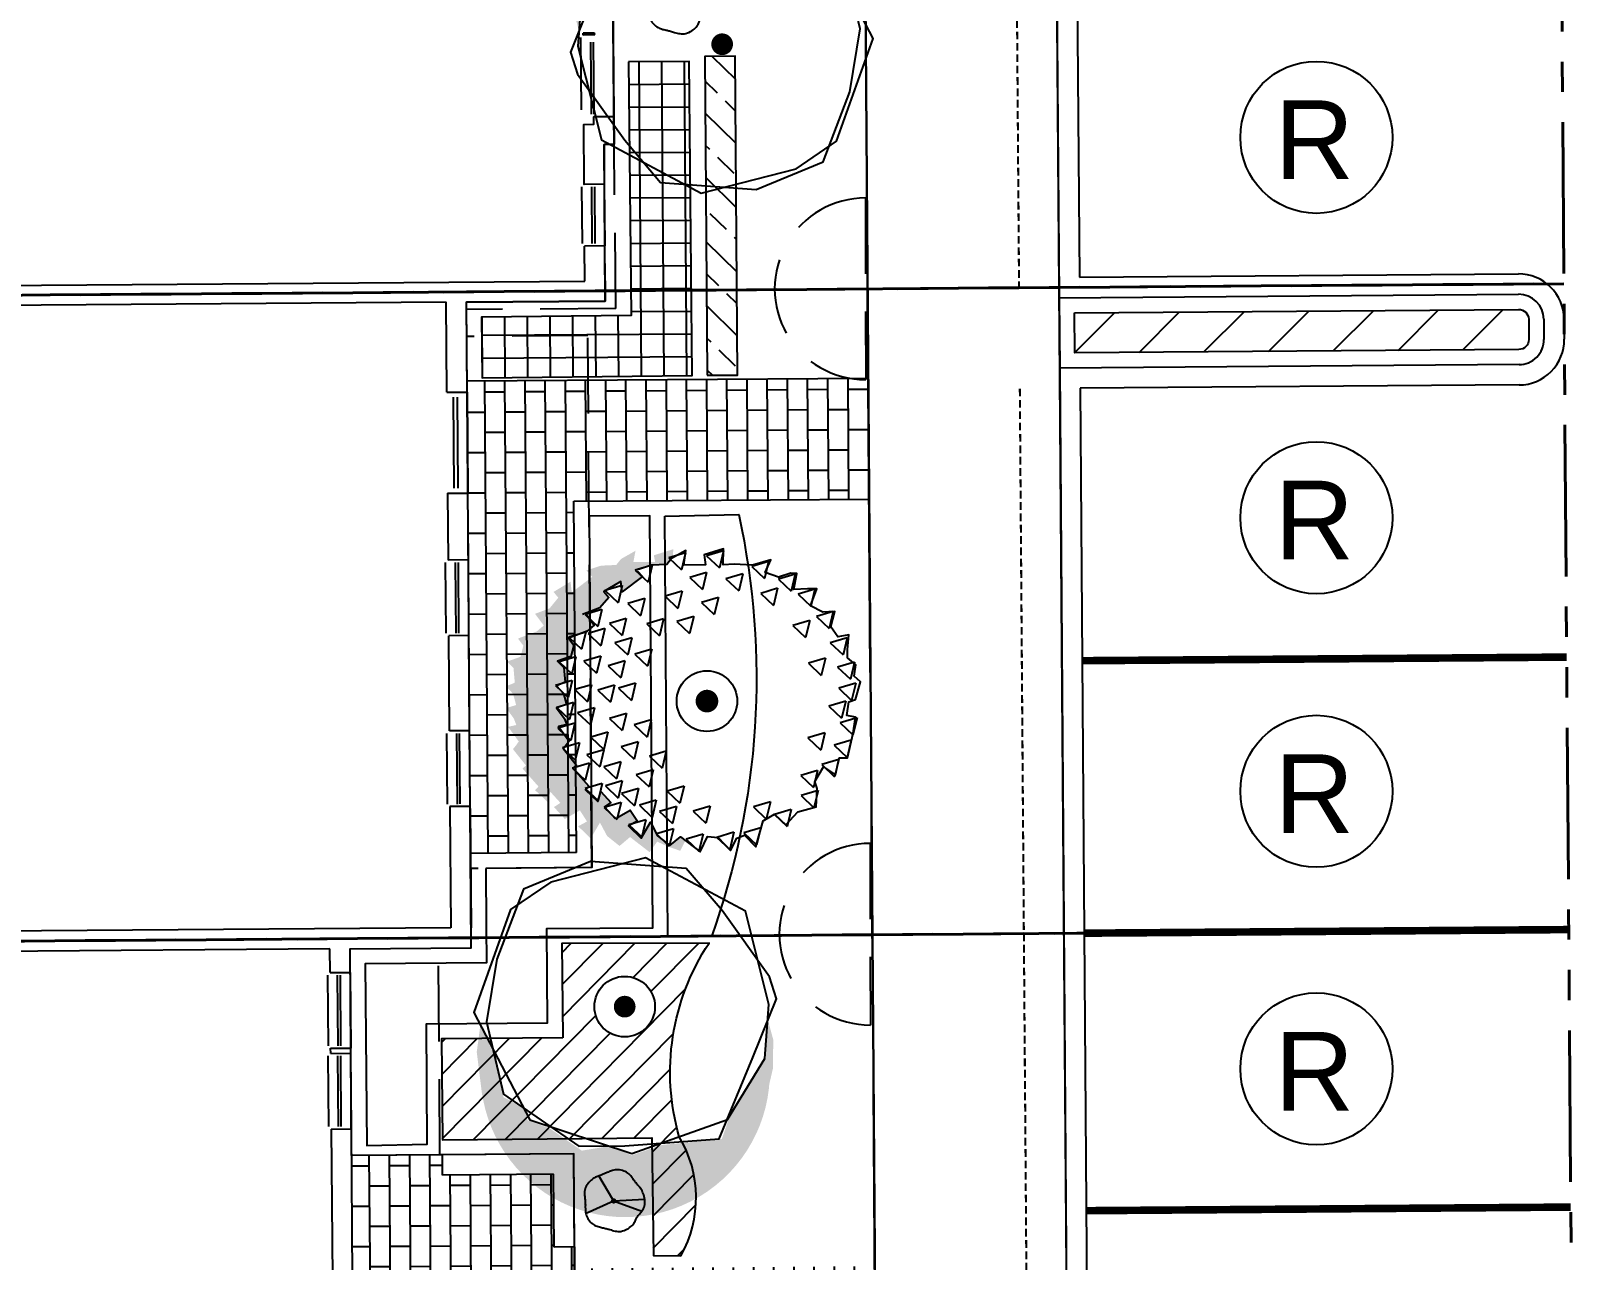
# Model space of a CAD drawing. Header units: feet. Extents: x 919634 to 928945, y 707022 to 708026.
# Drawn here: x 920528.6 to 920579.7, y 707356.8 to 707397.4 of the extents above; entities that cross this region are included whole.
import ezdxf
from ezdxf.enums import TextEntityAlignment as Align

# ---------------------------------------------------------------- set-up
doc = ezdxf.new("R2010")
doc.units = ezdxf.units.FT
doc.header["$LTSCALE"] = 20
doc.header["$MEASUREMENT"] = 0
for name, pattern in [('HIDDEN2', [0.1875, 0.125, -0.0625]), ('Site Plan$0$HIDDEN2', [0.1875, 0.125, -0.0625]), ('Site Plan$0$PHANTOM2', [1.25, 0.625, -0.125, 0.125, -0.125, 0.125, -0.125])]:
    doc.linetypes.add(name, pattern=pattern)
for name, color, linetype in [('-u-site-utility clear zone', 252, 'HIDDEN2'), ('-u-site-xref', 7, 'Continuous'), ('L-002', 15, 'Continuous'), ('LP-ANNO-LABL-SHRB', 2, 'Continuous'), ('LP-PATT-GRND', 251, 'Continuous'), ('Site Plan$0$-u-site-bldg_interior', 252, 'Continuous'), ('Site Plan$0$-u-site-parking_overhang', 252, 'Site Plan$0$HIDDEN2'), ('Site Plan$0$SP-BLDG-ROOF ABOVE', 4, 'Site Plan$0$HIDDEN2'), ('Site Plan$0$SP-LOT PAVERS', 254, 'Continuous'), ('Site Plan$0$SP-PARKING DESIGNATION', 254, 'Continuous'), ('x-Villa6-LP Block$0$L-002', 253, 'Continuous'), ('x-Villa6-LP Block$0$LK-SHRB-013M', 253, 'Continuous'), ('x-Villa6-LP Block$0$LK-SHRB-035M', 253, 'Continuous'), ('x-Villa6-LP Block$0$LK-SHRB-TRNK', 253, 'Continuous'), ('x-Villa6-LP Block$0$LK-TREE-013M', 253, 'Continuous'), ('x-Villa6-LP Block$0$LK-TREE-025M', 253, 'Continuous'), ('x-Villa6-LP Block$0$LK-TREE-050M', 253, 'Continuous'), ('x-Villa6-LP Block$0$LK-TREE-TRNK', 253, 'Continuous'), ('x-Villa6-LP Block$0$LP-PATT-SHAR', 253, 'Continuous'), ('x-Villa6-LP Block$0$LP-SHAR-BRDR-CONT', 253, 'Continuous'), ('x-Villa6-LP Block$0$LP-SHRB', 253, 'Continuous'), ('x-Villa6-LP Block$0$LP-TREE', 253, 'Continuous')]:
    doc.layers.add(name, color=color, linetype=linetype)
for name, color, linetype, lineweight in [('Site Plan$0$SP-CURB', 3, 'Continuous', 25), ('Site Plan$0$SP-LOT LINES', 252, 'Site Plan$0$PHANTOM2', 40), ('Site Plan$0$SP-PARKING-STRIPE', 252, 'Continuous', 25), ('Site Plan$0$SP-SIDEWALK', 2, 'Continuous', 25), ('SP-BUILDING-FOOTPRINT', 1, 'Continuous', 25)]:
    doc.layers.add(name, color=color, linetype=linetype, lineweight=lineweight)
for name, color, linetype, plot in [('x-Villa6-LP Block$0$LK-SHRB-SHAD', 253, 'Continuous', False), ('x-Villa6-LP Block$0$LK-TREE-SHAD', 253, 'Continuous', False), ('x-Villa6-LP Block$0$LK-TREE-SHAD-SM30', 253, 'Continuous', False), ('x-Villa6-LP Block$0$LK-TREE-SHAD-SM40', 253, 'Continuous', False), ('x-Villa6-LP Block$0$LK-TREE-SHAD-SM50', 253, 'Continuous', False)]:
    doc.layers.add(name, color=color, linetype=linetype, plot=plot)
doc.layers.get('-u-site-xref').off()
doc.styles.add('Site Plan$0$ARIAL', font='arial.ttf')

# ---------------------------------------------------------------- blocks, each defined once
blk = doc.blocks.new('Site Plan')
at = {"layer": 'Site Plan$0$SP-LOT PAVERS', "extrusion": (7.49369e-08, 5.50407e-10, 1)}
h = blk.add_hatch(dxfattribs=at)
h.set_pattern_fill('AR-B816', color=256, scale=0.083333, angle=90.4271)
h.set_pattern_definition([(90.4271, (920556.6577, 707332.2371), (-0.666648, -0.00497), []), (180.4271, (920556.6577, 707332.2371), (-0.661678, -0.671618), [0.666667, -0.666667])])
h.paths.add_polyline_path([(920543.008, 707385.847), (920543.124, 707370.251), (920546.624, 707370.269), (920546.537, 707381.873), (920556.287, 707381.943), (920556.257, 707385.943)])
h = blk.add_hatch(dxfattribs=at)
h.set_pattern_fill('AR-B816', color=256, scale=0.083333, angle=90.4271)
h.set_pattern_definition([(90.4271, (920556.71384, 707324.7062), (-0.666648, -0.00497), []), (180.4271, (920556.71384, 707324.7062), (-0.661678, -0.671618), [0.666667, -0.666667])])
h.paths.add_polyline_path([(920546.589, 707352.529), (920546.594, 707351.914), (920545.927, 707351.909), (920545.945, 707349.506), (920539.279, 707349.456), (920539.198, 707360.289), (920542.198, 707360.311), (920542.203, 707359.645), (920545.87, 707359.672), (920545.887, 707357.266), (920546.554, 707357.271), (920546.56, 707356.529), (920556.476, 707356.605), (920556.506, 707352.605)])
at = {"layer": 'Site Plan$0$-u-site-bldg_interior', "extrusion": (7.49369e-08, 5.50407e-10, 1)}
for p, q in [((920547.82, 707399.809, 0), (920547.859, 707394.58, 0)), ((920546.757, 707397.188, 0), (920546.774, 707394.805, 0)), ((920547.224, 707397.335, 0), (920546.839, 707397.332, 0)), ((920546.839, 707397.272, 0), (920546.839, 707397.332, 0)), ((920547.225, 707397.274, 0), (920546.839, 707397.272, 0)), ((920547.086, 707397.04, 0), (920547.104, 707394.658, 0)), ((920547.178, 707397.041, 0), (920547.196, 707394.658, 0)), ((920547.225, 707397.274, 0), (920547.224, 707397.335, 0)), ((920547.859, 707394.58, 0), (920547.197, 707394.575, 0)), ((920546.793, 707392.257, 0), (920546.807, 707390.386, 0)), ((920547.121, 707392.26, 0), (920547.135, 707390.389, 0)), ((920547.214, 707392.26, 0), (920547.228, 707390.39, 0)), ((920547.543, 707392.346, 0), (920547.558, 707390.309, 0)), ((920547.558, 707390.309, 0), (920546.891, 707390.304, 0)), ((920546.9, 707389.145, 0), (920546.891, 707390.304, 0)), ((920547.566, 707389.15, 0), (920547.558, 707390.309, 0)), ((920503.901, 707388.825, 0), (920546.9, 707389.145, 0)), ((920547.566, 707389.15, 0), (920547.571, 707388.484, 0)), ((920542.322, 707388.451, 0), (920503.906, 707388.164, 0)), ((920542.344, 707385.474, 0), (920542.322, 707388.451, 0)), ((920547.571, 707388.484, 0), (920542.988, 707388.449, 0)), ((920543.01, 707385.479, 0), (920542.988, 707388.456, 0)), ((920542.344, 707385.474, 0), (920543.01, 707385.479, 0)), ((920542.553, 707385.309, 0), (920542.576, 707382.309, 0)), ((920542.678, 707385.31, 0), (920542.701, 707382.31, 0)), ((920543.01, 707385.479, 0), (920543.035, 707382.146, 0)), ((920542.369, 707382.141, 0), (920543.035, 707382.146, 0)), ((920542.369, 707382.141, 0), (920542.385, 707379.932, 0)), ((920543.052, 707379.937, 0), (920543.035, 707382.146, 0)), ((920542.32, 707377.514, 0), (920542.302, 707379.848, 0)), ((920543.052, 707379.937, 0), (920542.385, 707379.932, 0)), ((920542.648, 707377.517, 0), (920542.63, 707379.85, 0)), ((920542.74, 707377.518, 0), (920542.723, 707379.851, 0)), ((920543.07, 707377.437, 0), (920543.052, 707379.937, 0)), ((920543.07, 707377.437, 0), (920542.404, 707377.432, 0)), ((920542.427, 707374.288, 0), (920542.404, 707377.432, 0)), ((920543.094, 707374.293, 0), (920543.07, 707377.437, 0)), ((920542.362, 707371.871, 0), (920542.344, 707374.204, 0)), ((920543.094, 707374.293, 0), (920542.427, 707374.288, 0)), ((920542.69, 707371.873, 0), (920542.673, 707374.206, 0)), ((920542.783, 707371.874, 0), (920542.765, 707374.207, 0)), ((920543.112, 707371.793, 0), (920543.094, 707374.293, 0)), ((920543.112, 707371.793, 0), (920542.446, 707371.788, 0)), ((920542.446, 707371.788, 0), (920542.476, 707367.785, 0)), ((920543.113, 707371.73, 0), (920543.142, 707367.787, 0)), ((920542.476, 707367.785, 0), (920504.06, 707367.498, 0)), ((920543.147, 707367.123, 0), (920543.142, 707367.85, 0)), ((920538.481, 707367.088, 0), (920502.065, 707366.817, 0)), ((920538.487, 707366.305, 0), (920538.481, 707367.088, 0)), ((920539.147, 707367.093, 0), (920543.147, 707367.123, 0)), ((920539.153, 707366.31, 0), (920539.147, 707367.093, 0)), ((920538.404, 707366.221, 0), (920538.421, 707363.888, 0)), ((920538.487, 707366.305, 0), (920539.153, 707366.31, 0)), ((920538.724, 707366.223, 0), (920538.742, 707363.89, 0)), ((920538.817, 707366.224, 0), (920538.834, 707363.891, 0)), ((920539.153, 707366.31, 0), (920539.172, 707363.81, 0)), ((920538.441, 707361.221, 0), (920538.424, 707363.554, 0)), ((920538.505, 707363.805, 0), (920539.172, 707363.81, 0)), ((920538.506, 707363.638, 0), (920538.505, 707363.805, 0)), ((920538.506, 707363.638, 0), (920539.173, 707363.643, 0)), ((920538.762, 707361.224, 0), (920538.744, 707363.557, 0)), ((920538.854, 707361.224, 0), (920538.837, 707363.558, 0)), ((920539.173, 707363.643, 0), (920539.172, 707363.81, 0)), ((920539.192, 707361.143, 0), (920539.173, 707363.643, 0)), ((920538.525, 707361.139, 0), (920539.192, 707361.143, 0)), ((920538.525, 707361.139, 0), (920538.562, 707356.226, 0)), ((920539.228, 707356.231, 0), (920539.192, 707361.143, 0)), ((920542.198, 707360.282, 0), (920539.198, 707360.26, 0)), ((920546.531, 707360.315, 0), (920542.198, 707360.282, 0)), ((920542.203, 707359.616, 0), (920542.198, 707360.282, 0)), ((920546.554, 707357.242, 0), (920546.531, 707360.315, 0)), ((920545.87, 707359.643, 0), (920542.203, 707359.616, 0)), ((920545.888, 707357.237, 0), (920545.87, 707359.643, 0)), ((920546.554, 707357.242, 0), (920545.888, 707357.237, 0)), ((920546.554, 707357.242, 0), (920546.594, 707351.885, 0))]:
    blk.add_line(p, q, dxfattribs=at)
at = {"layer": 'Site Plan$0$-u-site-bldg_interior', "extrusion": (7.49369e-08, 5.50407e-10, 1), "elevation": 0.069}
blk.add_lwpolyline([(920547.859, 707394.58), (920547.866, 707393.664), (920547.533, 707393.662), (920547.543, 707392.346), (920546.876, 707392.341), (920546.861, 707394.323), (920547.199, 707394.326), (920547.197, 707394.575)], close=True, dxfattribs=at)
blk.add_lwpolyline([(920547.533, 707393.662), (920547.866, 707393.664), (920547.859, 707394.58)], dxfattribs=at)
at = {"layer": 'Site Plan$0$-u-site-parking_overhang', "ltscale": 0.1, "extrusion": (7.49369e-08, 5.50407e-10, 1), "elevation": 0.069}
for points in [[(920560.822, 707444.257), (920561.234, 707388.925)], [(920560.823, 707444.257), (920561.236, 707388.925)], [(920561.259, 707385.592), (920561.669, 707330.593)], [(920561.261, 707385.592), (920561.671, 707330.593)]]:
    blk.add_lwpolyline(points, dxfattribs=at)
at = {"layer": 'Site Plan$0$SP-BLDG-ROOF ABOVE', "extrusion": (7.49369e-08, 5.50407e-10, 1)}
for p, q in [((920547.925, 707388.241, 0), (920547.866, 707393.664, 0)), ((920547.925, 707388.241, 0), (920542.99, 707388.205, 0)), ((920546.997, 707387.348, 0), (920542.997, 707387.318, 0)), ((920547.128, 707369.773, 0), (920546.997, 707387.348, 0)), ((920547.128, 707369.773, 0), (920543.128, 707369.743, 0)), ((920542.114, 707360.282, 0), (920542.063, 707367.115, 0))]:
    blk.add_line(p, q, dxfattribs=at)
at = {"layer": 'Site Plan$0$SP-CURB'}
for p, q in [((920562.147, 707444.937), (920562.567, 707388.598)), ((920562.822, 707444.272), (920563.232, 707389.273)), ((920563.232, 707389.273), (920577.731, 707389.381)), ((920562.567, 707388.598), (920577.736, 707388.711)), ((920578.572, 707387.888), (920578.577, 707387.221)), ((920579.242, 707387.893), (920579.247, 707387.226)), ((920577.753, 707386.385), (920562.584, 707386.272)), ((920562.584, 707386.272), (920563.004, 707329.933)), ((920577.758, 707385.715), (920563.259, 707385.607)), ((920563.259, 707385.607), (920563.669, 707330.608))]:
    blk.add_line(p, q, dxfattribs=at)
for centre, major_axis, start_param, end_param in [((920577.742, 707387.881), (0.011, -1.5), 1.570907, 3.141703), ((920577.742, 707387.881), (0.006, -0.83), 1.570907, 3.141703), ((920577.747, 707387.215), (0.006, -0.83), 0.00011, 1.570907), ((920577.747, 707387.215), (0.011, -1.5), 0.00011, 1.570907)]:
    blk.add_ellipse(centre, major_axis=major_axis, ratio=1, start_param=start_param, end_param=end_param, dxfattribs=at)
at = {"layer": 'Site Plan$0$SP-LOT LINES', "ltscale": 0.4, "extrusion": (7.49369e-08, 5.50407e-10, 1)}
for p, q in [((920578.823, 707444.391, 0), (920579.67, 707330.727, 0)), ((920489.237, 707388.388, 0), (920579.236, 707389.059, 0)), ((920579.236, 707389.059, 0), (920489.237, 707388.388, 0)), ((920579.395, 707367.726, 0), (920489.396, 707367.055, 0)), ((920489.396, 707367.055, 0), (920579.395, 707367.726, 0))]:
    blk.add_line(p, q, dxfattribs=at)
at = {"layer": 'Site Plan$0$SP-PARKING DESIGNATION'}
for centre in [(920571.06, 707393.893), (920571.06, 707381.33), (920571.06, 707372.293), (920571.06, 707363.125)]:
    blk.add_circle(centre, 2.511, dxfattribs=at)
at = {"layer": 'Site Plan$0$SP-PARKING-STRIPE', "extrusion": (7.49369e-08, 5.50407e-10, 1), "const_width": 0.25, "elevation": 0.069}
for points in [[(920579.326, 707376.726), (920563.326, 707376.607)], [(920579.393, 707367.726), (920563.393, 707367.607)], [(920579.461, 707358.56), (920563.461, 707358.441)]]:
    blk.add_lwpolyline(points, dxfattribs=at)
at = {"layer": 'Site Plan$0$SP-SIDEWALK'}
for p, q in [((920556.076, 707410.222, 0), (920556.177, 707396.555, 0)), ((920556.214, 707391.556, 0), (920556.233, 707388.889, 0)), ((920556.327, 707376.222, 0), (920556.233, 707388.889, 0)), ((920562.567, 707388.598, 0), (920562.584, 707386.272, 0)), ((920556.369, 707370.556, 0), (920556.364, 707371.223, 0)), ((920556.392, 707367.431, 0), (920556.369, 707370.556, 0)), ((920556.526, 707349.223, 0), (920556.429, 707362.431, 0))]:
    blk.add_line(p, q, dxfattribs=at)
at = {"layer": 'Site Plan$0$SP-SIDEWALK', "extrusion": (7.49369e-08, 5.50407e-10, 1)}
for p, q in [((920543.008, 707385.847, 0), (920556.245, 707385.943, 0)), ((920546.537, 707381.873, 0), (920556.274, 707381.943, 0)), ((920546.624, 707370.269, 0), (920546.537, 707381.873, 0)), ((920546.624, 707370.269, 0), (920543.124, 707370.243, 0))]:
    blk.add_line(p, q, dxfattribs=at)
at = {"layer": 'Site Plan$0$SP-SIDEWALK', "extrusion": (7.49369e-08, 5.50407e-10, 1), "elevation": 0.069}
for points in [[(920555.822, 707444.219), (920556.669, 707330.556)], [(920555.824, 707444.219), (920556.671, 707330.556)]]:
    blk.add_lwpolyline(points, dxfattribs=at)
at = {"layer": 'Site Plan$0$SP-PARKING DESIGNATION', "style": 'Site Plan$0$ARIAL'}
for p in [(920570.992, 707392.514, 0), (920570.992, 707379.951, 0), (920570.992, 707370.914, 0), (920570.992, 707361.746, 0)]:
    blk.add_text('R', height=2.6, dxfattribs=at).set_placement(p, align=Align.CENTER)
blk = doc.blocks.new('x-Villa6-LP Block$0$TREE-EVGR-001')
at = {"layer": 'x-Villa6-LP Block$0$LK-TREE-SHAD'}
blk.add_hatch(color=256, dxfattribs=at).paths.add_polyline_path([(0.109, -0.4758), (0.1079, -0.5039), (0.1722, -0.4845), (0.1683, -0.4622), (0.2405, -0.4622), (0.2327, -0.5), (0.2814, -0.4728), (0.297, -0.4533), (0.3476, -0.4513), (0.3963, -0.4359), (0.3769, -0.4143), (0.4451, -0.3637), (0.449, -0.3988), (0.5055, -0.3656), (0.4899, -0.3462), (0.5191, -0.3111), (0.5673, -0.2935), (0.5386, -0.2546), (0.562, -0.2351), (0.6244, -0.2118), (0.6068, -0.1884), (0.6166, -0.1514), (0.6614, -0.1358), (0.64, -0.1144), (0.6361, -0.0657), (0.6653, -0.054), (0.6419, -0.0287), (0.6322, 0.0083), (0.6653, 0.0181), (0.64, 0.0531), (0.6322, 0.0745), (0.6594, 0.0804), (0.6244, 0.1291), (0.6341, 0.1427), (0.6438, 0.1544), (0.601, 0.2089), (0.6127, 0.2187), (0.5601, 0.279), (0.5717, 0.2907), (0.5308, 0.3297), (0.5211, 0.2966), (0.4879, 0.3336), (0.5094, 0.3472), (0.4735, 0.3871), (0.4236, 0.3589), (0.4003, 0.3959), (0.4295, 0.4115), (0.3886, 0.4524), (0.3574, 0.3998), (0.334, 0.4446), (0.2931, 0.4777), (0.258, 0.4485), (0.1937, 0.4991), (0.1683, 0.4644), (0.1333, 0.4806), (0.0923, 0.4952), (0.0746, 0.4614), (0.091, 0.4485), (0.1261, 0.4777), (0.167, 0.4446), (0.1904, 0.3998), (0.2216, 0.4524), (0.2625, 0.4115), (0.2333, 0.3959), (0.2566, 0.3589), (0.3065, 0.3871), (0.3424, 0.3472), (0.3209, 0.3336), (0.3541, 0.2966), (0.3638, 0.3297), (0.4047, 0.2907), (0.3931, 0.279), (0.4457, 0.2187), (0.434, 0.2089), (0.4768, 0.1544), (0.4671, 0.1427), (0.4574, 0.1291), (0.4924, 0.0804), (0.4652, 0.0745), (0.473, 0.0531), (0.4983, 0.0181), (0.4652, 0.0083), (0.4749, -0.0287), (0.4983, -0.054), (0.4691, -0.0657), (0.473, -0.1144), (0.4944, -0.1358), (0.4496, -0.1514), (0.4398, -0.1884), (0.4574, -0.2118), (0.395, -0.2351), (0.3716, -0.2546), (0.4003, -0.2935), (0.3521, -0.3111), (0.3229, -0.3462), (0.3385, -0.3656), (0.282, -0.3988), (0.2781, -0.3637), (0.2099, -0.4143), (0.2293, -0.4359), (0.1806, -0.4513), (0.13, -0.4533), (0.1144, -0.4728)])
at = {"layer": 'x-Villa6-LP Block$0$LK-TREE-013M'}
for p, q in [((-0.1749, 0.4209), (-0.1609, 0.4775)), ((-0.1189, 0.4371), (-0.1609, 0.4775)), ((-0.0858, 0.4354), (-0.0718, 0.4921)), ((-0.0297, 0.4516), (-0.0718, 0.4921)), ((0.0161, 0.4409), (0.0301, 0.4975)), ((0.0721, 0.4571), (0.0301, 0.4975)), ((0.1143, 0.4227), (0.1284, 0.4793)), ((0.1704, 0.4389), (0.1284, 0.4793)), ((-0.2768, 0.3609), (-0.2628, 0.4175)), ((-0.2208, 0.3771), (-0.2628, 0.4175)), ((-0.1749, 0.4209), (-0.1189, 0.4371)), ((-0.0858, 0.4354), (-0.0297, 0.4516)), ((0.0161, 0.4409), (0.0721, 0.4571)), ((0.1143, 0.4227), (0.1704, 0.4389)), ((0.2053, 0.3918), (0.2193, 0.4484)), ((0.2614, 0.408), (0.2193, 0.4484)), ((-0.2768, 0.3609), (-0.2208, 0.3771)), ((-0.2077, 0.3354), (-0.1937, 0.3921)), ((-0.1516, 0.3516), (-0.1937, 0.3921)), ((-0.0076, 0.3482), (0.0065, 0.4048)), ((-0.0076, 0.3482), (0.0485, 0.3643)), ((0.0485, 0.3643), (0.0065, 0.4048)), ((0.1034, 0.3482), (0.1174, 0.4048)), ((0.1034, 0.3482), (0.1595, 0.3643)), ((0.1595, 0.3643), (0.1174, 0.4048)), ((0.1702, 0.3272), (0.1842, 0.3838)), ((0.2262, 0.3433), (0.1842, 0.3838)), ((0.2053, 0.3918), (0.2614, 0.408)), ((0.2872, 0.3336), (0.3012, 0.3902)), ((0.3432, 0.3498), (0.3012, 0.3902)), ((-0.366, 0.2991), (-0.352, 0.3557)), ((-0.366, 0.2991), (-0.3099, 0.3152)), ((-0.3099, 0.3152), (-0.352, 0.3557)), ((-0.2077, 0.3354), (-0.1516, 0.3516)), ((0.0779, 0.2809), (0.092, 0.3375)), ((0.134, 0.297), (0.092, 0.3375)), ((0.1702, 0.3272), (0.2262, 0.3433)), ((0.229, 0.2882), (0.243, 0.3448)), ((0.285, 0.3043), (0.243, 0.3448)), ((0.2824, 0.2625), (0.2964, 0.3191)), ((0.2872, 0.3336), (0.3432, 0.3498)), ((0.3384, 0.2786), (0.2964, 0.3191)), ((0.349, 0.27), (0.3631, 0.3266)), ((0.4051, 0.2861), (0.3631, 0.3266)), ((-0.3648, 0.2323), (-0.3507, 0.2889)), ((-0.3087, 0.2485), (-0.3507, 0.2889)), ((0.0779, 0.2809), (0.134, 0.297)), ((0.1798, 0.2263), (0.1939, 0.283)), ((0.2359, 0.2425), (0.1939, 0.283)), ((0.229, 0.2882), (0.285, 0.3043)), ((0.2824, 0.2625), (0.3384, 0.2786)), ((0.349, 0.27), (0.4051, 0.2861)), ((0.3909, 0.2027), (0.4049, 0.2593)), ((0.4469, 0.2189), (0.4049, 0.2593)), ((-0.4351, 0.1972), (-0.4211, 0.2539)), ((-0.4351, 0.1972), (-0.3791, 0.2134)), ((-0.3791, 0.2134), (-0.4211, 0.2539)), ((-0.3648, 0.2323), (-0.3087, 0.2485)), ((0.1362, 0.1645), (0.1502, 0.2211)), ((0.1922, 0.1807), (0.1502, 0.2211)), ((0.1798, 0.2263), (0.2359, 0.2425)), ((0.2872, 0.1991), (0.3012, 0.2557)), ((0.2872, 0.1991), (0.3432, 0.2152)), ((0.3432, 0.2152), (0.3012, 0.2557)), ((0.3428, 0.159), (0.3568, 0.2156)), ((0.3988, 0.1752), (0.3568, 0.2156)), ((0.3909, 0.2027), (0.4469, 0.2189)), ((-0.4769, 0.1331), (-0.4629, 0.1898)), ((-0.4209, 0.1493), (-0.4629, 0.1898)), ((-0.3896, 0.1081), (-0.3756, 0.1648)), ((-0.3336, 0.1243), (-0.3756, 0.1648)), ((0.1362, 0.1645), (0.1922, 0.1807)), ((0.229, 0.1336), (0.243, 0.1902)), ((0.285, 0.1498), (0.243, 0.1902)), ((0.329, 0.1009), (0.3431, 0.1575)), ((0.3428, 0.159), (0.3988, 0.1752)), ((0.3851, 0.117), (0.3431, 0.1575)), ((0.4236, 0.1354), (0.4377, 0.192)), ((0.4797, 0.1516), (0.4377, 0.192)), ((-0.497, 0.0591), (-0.4829, 0.1157)), ((-0.4409, 0.0752), (-0.4829, 0.1157)), ((-0.4769, 0.1331), (-0.4209, 0.1493)), ((-0.3896, 0.1081), (-0.3336, 0.1243)), ((0.1853, 0.0609), (0.1993, 0.1175)), ((0.2413, 0.077), (0.1993, 0.1175)), ((0.229, 0.1336), (0.285, 0.1498)), ((0.329, 0.1009), (0.3851, 0.117)), ((0.4236, 0.1354), (0.4797, 0.1516)), ((0.4382, 0.07), (0.4522, 0.1266)), ((0.4942, 0.0861), (0.4522, 0.1266)), ((-0.497, 0.0591), (-0.4409, 0.0752)), ((-0.4597, 0.0038), (-0.4457, 0.0604)), ((-0.4036, 0.0199), (-0.4457, 0.0604)), ((0.1853, 0.0609), (0.2413, 0.077)), ((0.2672, 0.0391), (0.2812, 0.0957)), ((0.2672, 0.0391), (0.3232, 0.0552)), ((0.3232, 0.0552), (0.2812, 0.0957)), ((0.3727, 0.0191), (0.3867, 0.0757)), ((0.4287, 0.0352), (0.3867, 0.0757)), ((0.4382, 0.07), (0.4942, 0.0861)), ((0.4418, 0.0009), (0.4559, 0.0575)), ((0.4979, 0.017), (0.4559, 0.0575)), ((-0.4933, -0.0555), (-0.4793, 0.0011)), ((-0.4373, -0.0393), (-0.4793, 0.0011)), ((-0.4597, 0.0038), (-0.4036, 0.0199)), ((0.3054, -0.0555), (0.3194, 0.0011)), ((0.3614, -0.0393), (0.3194, 0.0011)), ((0.3727, 0.0191), (0.4287, 0.0352)), ((0.4418, 0.0009), (0.4979, 0.017)), ((-0.4933, -0.0555), (-0.4373, -0.0393)), ((0.2362, -0.061), (0.2503, -0.0043)), ((0.2362, -0.061), (0.2923, -0.0448)), ((0.2923, -0.0448), (0.2503, -0.0043)), ((0.3054, -0.0555), (0.3614, -0.0393)), ((0.3818, -0.0573), (0.3958, -0.0007)), ((0.3818, -0.0573), (0.4378, -0.0412)), ((0.4378, -0.0412), (0.3958, -0.0007)), ((0.4455, -0.0719), (0.4595, -0.0152)), ((0.5015, -0.0557), (0.4595, -0.0152)), ((-0.4899, -0.1256), (-0.4759, -0.0689)), ((-0.4338, -0.1094), (-0.4759, -0.0689)), ((-0.3933, -0.1391), (-0.3792, -0.0825)), ((-0.3372, -0.123), (-0.3792, -0.0825)), ((0.2708, -0.1355), (0.2848, -0.0789)), ((0.3269, -0.1193), (0.2848, -0.0789)), ((0.3509, -0.1519), (0.3649, -0.0953)), ((0.4069, -0.1357), (0.3649, -0.0953)), ((0.4327, -0.1501), (0.4468, -0.0934)), ((0.4455, -0.0719), (0.5015, -0.0557)), ((0.4888, -0.1339), (0.4468, -0.0934)), ((-0.4899, -0.1256), (-0.4338, -0.1094)), ((-0.466, -0.2064), (-0.452, -0.1498)), ((-0.41, -0.1903), (-0.452, -0.1498)), ((-0.3933, -0.1391), (-0.3372, -0.123)), ((0.1817, -0.1737), (0.1957, -0.1171)), ((0.2377, -0.1575), (0.1957, -0.1171)), ((0.2708, -0.1355), (0.3269, -0.1193)), ((0.3509, -0.1519), (0.4069, -0.1357)), ((0.4327, -0.1501), (0.4888, -0.1339)), ((-0.466, -0.2064), (-0.41, -0.1903)), ((0.1817, -0.1737), (0.2377, -0.1575)), ((0.2471, -0.2119), (0.2612, -0.1553)), ((0.2471, -0.2119), (0.3032, -0.1957)), ((0.3032, -0.1957), (0.2612, -0.1553)), ((0.3363, -0.2428), (0.3503, -0.1862)), ((0.3923, -0.2266), (0.3503, -0.1862)), ((0.4, -0.2319), (0.414, -0.1753)), ((0.456, -0.2157), (0.414, -0.1753)), ((-0.4206, -0.2937), (-0.4065, -0.2371)), ((-0.3645, -0.2775), (-0.4065, -0.2371)), ((-0.3423, -0.2646), (-0.3283, -0.208)), ((-0.3423, -0.2646), (-0.2863, -0.2484)), ((-0.2863, -0.2484), (-0.3283, -0.208)), ((0.0416, -0.281), (0.0556, -0.2244)), ((0.0976, -0.2648), (0.0556, -0.2244)), ((0.1416, -0.2737), (0.1557, -0.2171)), ((0.1977, -0.2575), (0.1557, -0.2171)), ((0.2653, -0.2755), (0.2794, -0.2189)), ((0.3214, -0.2594), (0.2794, -0.2189)), ((0.3363, -0.2428), (0.3923, -0.2266)), ((0.3454, -0.3064), (0.3594, -0.2498)), ((0.4014, -0.2903), (0.3594, -0.2498)), ((0.4, -0.2319), (0.456, -0.2157)), ((-0.4206, -0.2937), (-0.3645, -0.2775)), ((-0.0403, -0.3428), (-0.0263, -0.2862)), ((0.0157, -0.3266), (-0.0263, -0.2862)), ((0.0416, -0.281), (0.0976, -0.2648)), ((0.1416, -0.2737), (0.1977, -0.2575)), ((0.2035, -0.341), (0.2175, -0.2844)), ((0.2595, -0.3248), (0.2175, -0.2844)), ((0.2653, -0.2755), (0.3214, -0.2594)), ((0.3454, -0.3064), (0.4014, -0.2903)), ((-0.3605, -0.3683), (-0.3465, -0.3116)), ((-0.3605, -0.3683), (-0.3045, -0.3521)), ((-0.3045, -0.3521), (-0.3465, -0.3116)), ((-0.2368, -0.3719), (-0.2228, -0.3153)), ((-0.2368, -0.3719), (-0.1808, -0.3557)), ((-0.1808, -0.3557), (-0.2228, -0.3153)), ((-0.0403, -0.3428), (0.0157, -0.3266)), ((0.0798, -0.3646), (0.0938, -0.308)), ((0.0798, -0.3646), (0.1358, -0.3485)), ((0.1358, -0.3485), (0.0938, -0.308)), ((0.2035, -0.341), (0.2595, -0.3248)), ((0.2781, -0.3846), (0.2921, -0.328)), ((0.3341, -0.3685), (0.2921, -0.328)), ((-0.2957, -0.4188), (-0.2817, -0.3621)), ((-0.2957, -0.4188), (-0.2397, -0.4026)), ((-0.2397, -0.4026), (-0.2817, -0.3621)), ((-0.2077, -0.461), (-0.1937, -0.4044)), ((-0.1516, -0.4448), (-0.1937, -0.4044)), ((-0.1222, -0.421), (-0.1082, -0.3644)), ((-0.1222, -0.421), (-0.0661, -0.4048)), ((-0.0661, -0.4048), (-0.1082, -0.3644)), ((-0.0021, -0.4264), (0.0119, -0.3698)), ((0.0539, -0.4103), (0.0119, -0.3698)), ((0.178, -0.4519), (0.192, -0.3953)), ((0.2341, -0.4357), (0.192, -0.3953)), ((0.2781, -0.3846), (0.3341, -0.3685)), ((-0.2077, -0.461), (-0.1516, -0.4448)), ((-0.0585, -0.4974), (-0.0445, -0.4407)), ((-0.0025, -0.4812), (-0.0445, -0.4407)), ((-0.0021, -0.4264), (0.0539, -0.4103)), ((0.067, -0.4919), (0.0811, -0.4353)), ((0.1231, -0.4757), (0.0811, -0.4353)), ((0.178, -0.4519), (0.2341, -0.4357)), ((-0.0585, -0.4974), (-0.0025, -0.4812)), ((0.067, -0.4919), (0.1231, -0.4757))]:
    blk.add_line(p, q, dxfattribs=at)
at = {"layer": 'x-Villa6-LP Block$0$LK-TREE-050M'}
for points in [[(0.3015, 0.3842), (0.2566, 0.3589), (0.2333, 0.3959), (0.2625, 0.4115), (0.2216, 0.4524), (0.1904, 0.3998), (0.167, 0.4446), (0.1261, 0.4777), (0.091, 0.4485), (0.0267, 0.4991), (0.0013, 0.4485), (-0.0337, 0.4524), (-0.0747, 0.4952), (-0.0961, 0.4543), (-0.1214, 0.4446), (-0.1585, 0.4835), (-0.1838, 0.3979), (-0.2208, 0.3764), (-0.2578, 0.4115), (-0.2988, 0.3686), (-0.3592, 0.3531), (-0.3631, 0.2927), (-0.3553, 0.2693), (-0.3845, 0.2206), (-0.4235, 0.2479), (-0.4371, 0.1914), (-0.4644, 0.1914), (-0.4839, 0.1096), (-0.4917, 0.057), (-0.4625, 0.0512), (-0.4703, 0.0064), (-0.4917, -0.0014), (-0.5092, -0.0599), (-0.4878, -0.0793), (-0.4936, -0.1163), (-0.4664, -0.1397), (-0.4664, -0.167), (-0.4722, -0.2157), (-0.4352, -0.2098), (-0.4118, -0.2429), (-0.4254, -0.2936), (-0.3865, -0.2916), (-0.3455, -0.3131), (-0.367, -0.3695), (-0.3358, -0.3695), (-0.291, -0.3676), (-0.3007, -0.4202), (-0.2812, -0.4221), (-0.2403, -0.4085), (-0.1955, -0.4241), (-0.215, -0.4669), (-0.1546, -0.4494), (-0.0941, -0.4533), (-0.0571, -0.4513), (-0.0591, -0.5039), (0.0052, -0.4845), (0.0013, -0.4513), (0.0735, -0.4513), (0.0657, -0.5), (0.1144, -0.4728), (0.13, -0.4533), (0.1806, -0.4513), (0.2235, -0.4377)], [(0.3989, -0.2916), (0.3716, -0.2546), (0.395, -0.2351), (0.4574, -0.2118), (0.4398, -0.1884), (0.4496, -0.1514), (0.4944, -0.1358), (0.473, -0.1144), (0.4691, -0.0657), (0.4983, -0.054), (0.4749, -0.0287), (0.4652, 0.0083), (0.4983, 0.0181), (0.473, 0.0531), (0.4652, 0.0745), (0.4924, 0.0804), (0.4574, 0.1291), (0.4671, 0.1427), (0.4768, 0.1544), (0.434, 0.2089), (0.4457, 0.2187), (0.3931, 0.279), (0.4047, 0.2907), (0.3638, 0.3297), (0.3541, 0.2966), (0.3209, 0.3336), (0.3424, 0.3472), (0.3073, 0.3862)], [(0.2274, -0.4338), (0.2099, -0.4143), (0.2781, -0.3637), (0.282, -0.3988), (0.3385, -0.3656), (0.3229, -0.3462), (0.3521, -0.3111), (0.4106, -0.2897)]]:
    blk.add_lwpolyline(points, dxfattribs=at)
at = {"layer": 'x-Villa6-LP Block$0$LK-TREE-TRNK', "const_width": 0.0375}
blk.add_lwpolyline([(-0.007, -0.0174, 1), (0.007, 0.0174, 1)], format="xyb", close=True, dxfattribs=at)
blk = doc.blocks.new('x-Villa6-LP Block$0$TREE-SIMP-007')
at = {"layer": 'x-Villa6-LP Block$0$LK-TREE-SHAD'}
blk.add_hatch(color=256, dxfattribs=at).paths.add_polyline_path([(0.0446, 0.4933), (0.1186, 0.5129), (0.2186, 0.5107), (0.362, 0.476), (0.4816, 0.4108), (0.5968, 0.2935), (0.6686, 0.0957), (0.6708, -0.0759), (0.6294, -0.2193), (0.5555, -0.3345), (0.436, -0.4301), (0.3012, -0.4952), (0.1533, -0.5126), (0.062, -0.4996), (0.1533, -0.4561), (0.3099, -0.4214), (0.349, -0.3475), (0.3903, -0.3388), (0.4186, -0.2628), (0.4968, -0.152), (0.4816, -0.0542), (0.5142, 0.0197), (0.4794, 0.124), (0.4599, 0.3326), (0.3925, 0.3565), (0.1838, 0.4868)])
at = {"layer": 'x-Villa6-LP Block$0$LK-TREE-SHAD-SM30'}
h = blk.add_hatch(color=256, dxfattribs=at)
edge = h.paths.add_edge_path()
edge.add_arc((0.2278, 0), 0.5, 268.9557, 451.0443)
edge.add_arc((0.2096, 0), 0.5, -88.9557, 88.9557, ccw=False)
at = {"layer": 'x-Villa6-LP Block$0$LK-TREE-SHAD-SM40'}
h = blk.add_hatch(color=256, dxfattribs=at)
edge = h.paths.add_edge_path()
edge.add_arc((0.2096, 0), 0.5, 271.0443, 448.9557)
edge.add_arc((0.2096, 0), 0.5, 88.9557, 91.3924)
edge.add_arc((0.1853, 0), 0.5, -88.6076, 88.6076, ccw=False)
edge.add_arc((0.2096, 0), 0.5, 268.6076, 271.0443)
at = {"layer": 'x-Villa6-LP Block$0$LK-TREE-SHAD-SM50'}
h = blk.add_hatch(color=256, dxfattribs=at)
edge = h.paths.add_edge_path()
edge.add_arc((0.1853, 0), 0.5, 271.3924, 448.6076)
edge.add_arc((0.1853, 0), 0.5, 88.6076, 95.2219)
edge.add_arc((0.1591, -0.0014), 0.4997, -86.0659, 92.2148, ccw=False)
edge.add_arc((0.1853, 0), 0.5, 270.9269, 271.3924)
at = {"layer": 'x-Villa6-LP Block$0$LK-TREE-025M'}
blk.add_lwpolyline([(-0.0996, 0.5009), (-0.3296, 0.3389), (-0.4764, 0.2162), (-0.5027, -0.1144), (-0.4085, -0.3466), (-0.1675, -0.4407), (0.0494, -0.4779), (0.2992, -0.421), (0.4811, -0.1626), (0.4811, -0.0028), (0.4592, 0.3235), (0.1787, 0.4418), (-0.0229, 0.525)], close=True, dxfattribs=at)
at = {"layer": 'x-Villa6-LP Block$0$LK-TREE-050M'}
blk.add_lwpolyline([(-0.0032, 0.4987), (-0.3274, 0.4199), (-0.5137, 0.0761), (-0.4326, -0.2524), (-0.3384, -0.3925), (0.0166, -0.5217), (0.3891, -0.3312), (0.5074, 0.0213), (0.3934, 0.352), (0.1831, 0.4834)], close=True, dxfattribs=at)
at = {"layer": 'x-Villa6-LP Block$0$LK-TREE-TRNK', "const_width": 0.0375}
blk.add_lwpolyline([(-0.0187, 0, 1), (0.0188, 0, 1)], format="xyb", close=True, dxfattribs=at)
blk = doc.blocks.new('x-Villa6-LP Block$0$SHRUB-LRG-121')
at = {"layer": 'x-Villa6-LP Block$0$LK-SHRB-SHAD'}
blk.add_hatch(color=256, dxfattribs=at).paths.add_polyline_path([(0.207, 0.499), (0.295, 0.508), (0.412, 0.491), (0.524, 0.398), (0.6, 0.292), (0.643, 0.158), (0.699, -0.002), (0.704, -0.11), (0.678, -0.216), (0.611, -0.291), (0.475, -0.393), (0.41, -0.458), (0.291, -0.516), (0.168, -0.546), (0.088, -0.542), (0.064, -0.531), (0.153, -0.508), (0.239, -0.458), (0.315, -0.391), (0.418, -0.317), (0.503, -0.222), (0.539, -0.136), (0.539, -0.008), (0.505, 0.102), (0.464, 0.184), (0.431, 0.277), (0.367, 0.385), (0.289, 0.456), (0.241, 0.484)])
at = {"layer": 'x-Villa6-LP Block$0$LK-SHRB-013M'}
for p, q in [((-0.21, 0.481), (0.003, 0.005)), ((0.003, 0.005), (-0.183, -0.49)), ((0.024, 0.012), (0.439, 0.254))]:
    blk.add_line(p, q, dxfattribs=at)
at = {"layer": 'x-Villa6-LP Block$0$LK-SHRB-035M'}
blk.add_line((0.003, -0.004), (0.025, -0.54), dxfattribs=at)
blk.add_lwpolyline([(0.366, -0.351), (0.382, -0.34), (0.398, -0.328), (0.416, -0.314), (0.433, -0.3), (0.451, -0.284), (0.467, -0.267), (0.483, -0.248), (0.497, -0.228), (0.509, -0.206), (0.519, -0.182), (0.527, -0.157), (0.534, -0.132), (0.538, -0.106), (0.54, -0.081), (0.541, -0.056), (0.539, -0.031), (0.536, -0.008), (0.532, 0.014), (0.526, 0.034), (0.519, 0.054), (0.511, 0.073), (0.504, 0.09), (0.496, 0.107), (0.489, 0.122), (0.483, 0.137), (0.477, 0.151), (0.471, 0.164), (0.466, 0.177), (0.461, 0.19), (0.456, 0.204), (0.451, 0.217), (0.446, 0.232), (0.441, 0.247), (0.435, 0.263), (0.429, 0.28), (0.421, 0.297), (0.413, 0.315), (0.403, 0.333), (0.391, 0.352), (0.378, 0.371), (0.362, 0.39), (0.345, 0.409), (0.326, 0.427), (0.305, 0.444), (0.284, 0.46), (0.262, 0.474), (0.239, 0.486), (0.215, 0.495), (0.192, 0.502), (0.168, 0.506), (0.145, 0.507), (0.122, 0.507), (0.1, 0.506), (0.079, 0.504), (0.059, 0.502), (0.04, 0.499), (0.022, 0.498), (0.006, 0.496), (-0.009, 0.495), (-0.024, 0.494), (-0.039, 0.494), (-0.055, 0.494), (-0.071, 0.493), (-0.088, 0.494), (-0.107, 0.494), (-0.126, 0.494), (-0.147, 0.493), (-0.169, 0.492), (-0.191, 0.489), (-0.214, 0.486), (-0.236, 0.48), (-0.259, 0.473), (-0.281, 0.464), (-0.302, 0.453), (-0.323, 0.44), (-0.342, 0.426), (-0.361, 0.41), (-0.378, 0.392), (-0.393, 0.374), (-0.407, 0.355), (-0.419, 0.335), (-0.429, 0.314), (-0.438, 0.293), (-0.445, 0.272), (-0.452, 0.252), (-0.457, 0.232), (-0.462, 0.213), (-0.466, 0.195), (-0.469, 0.178), (-0.473, 0.163), (-0.477, 0.148), (-0.481, 0.133), (-0.485, 0.118), (-0.489, 0.102), (-0.494, 0.086), (-0.5, 0.068), (-0.506, 0.048), (-0.513, 0.027), (-0.519, 0.004), (-0.525, -0.02), (-0.529, -0.045), (-0.532, -0.07), (-0.533, -0.097), (-0.531, -0.123), (-0.525, -0.15), (-0.517, -0.177), (-0.507, -0.203), (-0.495, -0.228), (-0.481, -0.252), (-0.466, -0.274), (-0.45, -0.295), (-0.434, -0.313), (-0.418, -0.328), (-0.402, -0.341), (-0.386, -0.352), (-0.371, -0.362), (-0.356, -0.37), (-0.342, -0.377), (-0.328, -0.384), (-0.315, -0.39), (-0.303, -0.397), (-0.291, -0.403), (-0.28, -0.411), (-0.268, -0.418), (-0.257, -0.427), (-0.245, -0.436), (-0.233, -0.446), (-0.219, -0.457), (-0.205, -0.469), (-0.19, -0.482), (-0.173, -0.495), (-0.155, -0.507), (-0.136, -0.519), (-0.114, -0.529), (-0.092, -0.537), (-0.067, -0.542), (-0.04, -0.545), (-0.013, -0.545), (0.016, -0.542), (0.045, -0.538), (0.073, -0.532), (0.101, -0.524), (0.127, -0.515), (0.151, -0.506), (0.172, -0.496), (0.191, -0.486), (0.208, -0.475), (0.224, -0.465), (0.237, -0.455), (0.25, -0.444), (0.261, -0.434), (0.272, -0.425), (0.283, -0.416), (0.293, -0.407), (0.304, -0.398), (0.314, -0.389), (0.326, -0.38), (0.338, -0.371), (0.351, -0.361)], close=True, dxfattribs=at)
at = {"layer": 'x-Villa6-LP Block$0$LK-SHRB-TRNK', "const_width": 0.0469}
blk.add_lwpolyline([(-0.023, 0, 1), (0.023, 0, 1)], format="xyb", close=True, dxfattribs=at)
blk = doc.blocks.new('x-Villa6-LP Block', base_point=(60.568, 154.949, 0))
at = {"layer": 'x-Villa6-LP Block$0$LP-PATT-SHAR'}
h = blk.add_hatch(dxfattribs=at)
h.set_pattern_fill('ANSI31', color=256, scale=6, angle=270)
h.set_pattern_definition([(315, (922360.8537, 708258.1526), (0.5303300859, 0.5303300859), [])])
edge = h.paths.add_edge_path()
edge.add_line((94.235, 165.201), (94.235, 169.201))
edge.add_line((94.235, 169.201), (90.901, 169.201))
edge.add_line((90.901, 169.201), (90.915, 162.28))
edge.add_line((90.915, 162.28), (87.03, 162.261))
edge.add_line((87.03, 162.261), (87.011, 161.352))
edge.add_arc((88.956, 164.742), 3.909, 240.1555, 300.5395)
edge.add_arc((93.018, 153.939), 7.721, 56.0387, 105.596, ccw=False)
edge.add_line((97.332, 160.343), (97.355, 165.201))
edge.add_line((97.355, 165.201), (94.235, 165.201))
edge = h.paths.add_edge_path(flags=16)
edge.add_arc((95.255, 163.146), 1, 0, 360)
h = blk.add_hatch(dxfattribs=at)
h.set_pattern_fill('ANSI37', color=256, scale=6, angle=45)
h.set_pattern_definition([(90, (116.0633, 160.76345), (-0.75, -9e-19), []), (180, (116.0633, 160.76345), (-5e-17, -0.75), [])])
h.paths.add_polyline_path([(126.455, 162.784), (118.08, 162.766), (118.063, 167.701), (116.063, 167.701), (116.087, 160.763), (126.458, 160.784)])
h = blk.add_hatch(dxfattribs=at)
h.set_pattern_fill('ANSI33', color=256, scale=6)
h.set_pattern_definition([(45, (922374.735, 708258.2546), (-1.0606601718, 1.0606601718), []), (45, (922375.7956, 708258.2546), (-1.0606601718, 1.0606601718), [0.75, -0.375])])
h.paths.add_polyline_path([(116.09, 160.263), (116.084, 159.263), (126.62, 159.263), (126.62, 160.263)])
at = {"layer": 'x-Villa6-LP Block$0$L-002', "elevation": 0}
blk.add_lwpolyline([(111.446, 161.699), (111.477, 159.258, -0.140673), (97.568, 160.255), (97.568, 161.699)], format="xyb", close=True, dxfattribs=at)
at = {"layer": 'x-Villa6-LP Block$0$LP-PATT-SHAR', "elevation": 0}
blk.add_lwpolyline([(59.898, 148.62), (174.904, 148.62)], dxfattribs=at)
at = {"layer": 'x-Villa6-LP Block$0$LP-SHAR-BRDR-CONT'}
for points in [[(99.855, 167.7), (97.947, 167.696), (96.735, 167.701), (96.734, 171.701), (90.734, 171.701), (90.761, 169.701), (94.735, 169.701), (94.735, 165.701), (97.855, 165.701), (97.855, 162.202), (111.459, 162.196), (111.459, 164.198), (99.854, 164.201)], [(126.455, 162.784), (118.08, 162.766), (118.063, 167.701), (116.063, 167.701), (116.087, 160.763), (126.458, 160.784)]]:
    blk.add_lwpolyline(points, close=True, dxfattribs=at)
at = {"layer": 'x-Villa6-LP Block$0$LP-SHAR-BRDR-CONT', "elevation": 0}
blk.add_lwpolyline([(94.235, 165.201), (94.235, 169.201), (90.901, 169.201), (90.915, 162.28), (87.03, 162.261), (87.011, 161.352, 0.269746), (90.942, 161.376, -0.219669), (97.332, 160.343), (97.332, 160.343), (97.355, 165.201)], format="xyb", close=True, dxfattribs=at)
blk.add_lwpolyline([(116.09, 160.263), (116.084, 159.263), (126.62, 159.263), (126.62, 160.263)], close=True, dxfattribs=at)
at = {"layer": 'x-Villa6-LP Block$0$LP-TREE'}
for centre in [(95.255, 163.146, 0), (105.326, 160.354, 0)]:
    blk.add_circle(centre, 1, dxfattribs=at)
at = {"layer": 'x-Villa6-LP Block$0$LP-SHRB', "xscale": 1.896938157072053, "yscale": 1.896938157072053, "zscale": 3.319641774876093}
for p in [(88.841, 163.558), (128.381, 161.169)]:
    blk.add_blockref('x-Villa6-LP Block$0$SHRUB-LRG-121', p, dxfattribs=at)
at = {"layer": 'x-Villa6-LP Block$0$LP-TREE', "zscale": 9.733612224634927}
for name, p, xscale, yscale, rotation in [('x-Villa6-LP Block$0$TREE-SIMP-007', (95.255, 163.146, 0), 9.553646090099177, 9.553646090099177, 180.0002388827152), ('x-Villa6-LP Block$0$TREE-EVGR-001', (105.326, 160.354, 0), 9.969515389928139, 9.969515389928139, 90)]:
    blk.add_blockref(name, p, dxfattribs=dict(at, xscale=xscale, yscale=yscale, rotation=rotation))
at = {"layer": 'x-Villa6-LP Block$0$LP-TREE', "xscale": 9.553646090099177, "yscale": 9.553646090099177, "zscale": 9.553646090099177}
blk.add_blockref('x-Villa6-LP Block$0$TREE-SIMP-007', (127.017, 159.69), dxfattribs=at)
blk = doc.blocks.new('A$C2b7dc3a7')
at = {"layer": '-u-site-utility clear zone'}
blk.add_lwpolyline([(-3, 0), (3, 0.008)], dxfattribs=at)
blk.add_arc((0, 0), 3, 179.8546, 0.1454, dxfattribs=at)

msp = doc.modelspace()

# ---------------------------------------------------------------- block references
at = {"layer": '-u-site-xref'}
msp.add_blockref('Site Plan', (0, 0), dxfattribs=at)

# ---------------------------------------------------------------- next in the draw order: hatches: boundary and pattern name
at = {"layer": 'LP-PATT-GRND'}
h = msp.add_hatch(dxfattribs=at)
h.set_pattern_fill('ANSI31', color=256, scale=12)
h.set_pattern_definition([(45, (920563.0703, 707386.7753), (-1.06066, 1.06066), [])])
edge = h.paths.add_edge_path()
edge.add_line((920563.07, 707388.102), (920577.74, 707388.211))
edge.add_arc((920577.742, 707387.881), 0.33, 0.4271, 90.4271, ccw=False)
edge.add_line((920578.072, 707387.884), (920578.077, 707387.217))
edge.add_arc((920577.747, 707387.215), 0.33, -89.5713, 0.4307, ccw=False)
edge.add_line((920577.75, 707386.885), (920563.08, 707386.775))
edge.add_line((920563.08, 707386.775), (920563.07, 707388.102))

# ---------------------------------------------------------------- next in the draw order: linework, layer by layer
at = {"layer": 'L-002'}
msp.add_lwpolyline([(920563.07, 707388.102), (920577.74, 707388.211, -0.414214), (920578.072, 707387.884), (920578.077, 707387.217, -0.414224), (920577.75, 707386.885), (920563.08, 707386.775)], format="xyb", close=True, dxfattribs=at)
at = {"layer": 'SP-BUILDING-FOOTPRINT', "extrusion": (7.49369e-08, 5.50407e-10, 1), "elevation": 0.069}
msp.add_lwpolyline([(920503.676, 707330.161), (920547.172, 707330.485), (920547.117, 707337.724), (920546.45, 707337.719), (920546.367, 707348.813), (920546.617, 707348.815), (920546.531, 707360.315), (920539.198, 707360.26), (920539.147, 707367.093), (920543.147, 707367.123), (920542.988, 707388.449), (920547.571, 707388.484), (920547.533, 707393.662), (920547.866, 707393.664), (920547.817, 707400.308), (920551.483, 707400.346), (920551.432, 707407.18), (920543.516, 707407.12), (920543.514, 707407.456), (920540.847, 707407.436), (920540.764, 707418.534), (920546.014, 707418.573), (920545.965, 707425.145), (920547.298, 707425.155), (920547.259, 707430.333), (920547.593, 707430.336), (920547.543, 707436.979), (920551.21, 707437.018), (920551.159, 707443.851), (920543.242, 707443.79), (920543.24, 707444.128), (920502.824, 707443.824), (920502.961, 707425.492), (920500.961, 707425.477), (920501.103, 707406.471), (920503.103, 707406.486), (920503.393, 707367.493), (920501.393, 707367.478), (920501.535, 707348.479), (920503.535, 707348.494), (920503.676, 707330.161)], dxfattribs=at)

# ---------------------------------------------------------------- next in the draw order: block references
at = {"layer": '-u-site-xref', "rotation": 90.42714286982422}
msp.add_blockref('x-Villa6-LP Block', (920556.671, 707330.556), dxfattribs=at)
at = {"layer": 'LP-ANNO-LABL-SHRB', "rotation": 270}
for p in [(920556.169, 707388.89, 186), (920556.323, 707367.574, 0)]:
    msp.add_blockref('A$C2b7dc3a7', p, dxfattribs=at)

doc.saveas('drawing.dxf')
